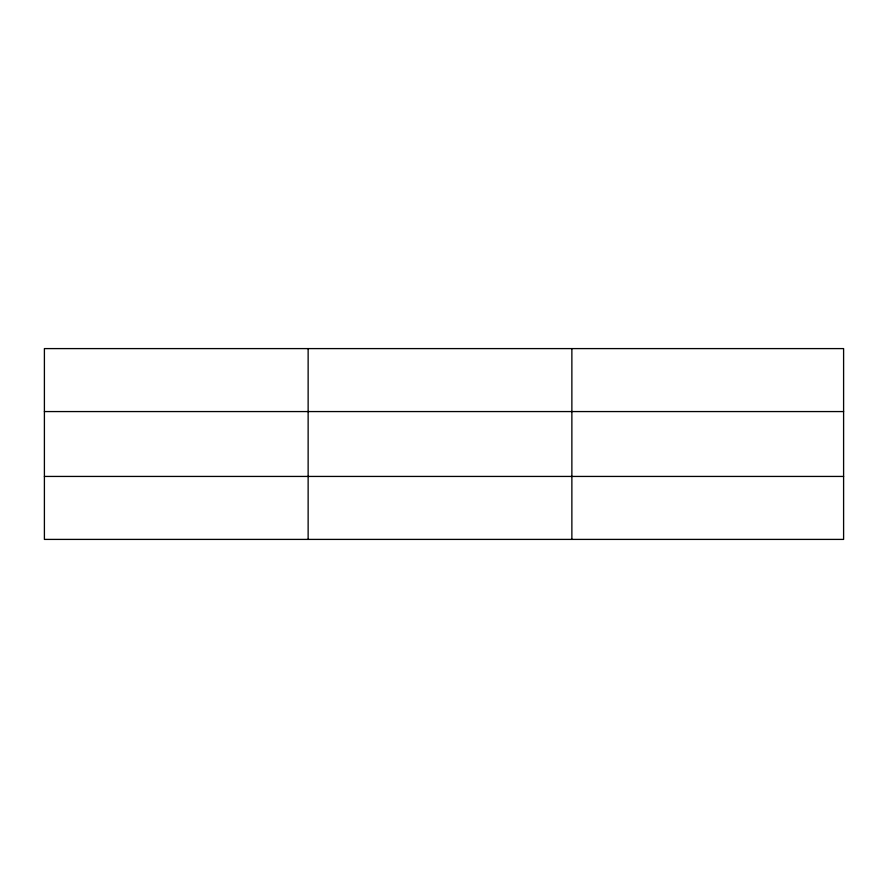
<?xml version="1.0" encoding="UTF-8"?>
<svg xmlns="http://www.w3.org/2000/svg" width="888" height="888" viewBox="0 0 888 888"><rect width="100%" height="100%" fill="white"/><g stroke="black" fill="none" stroke-linecap="round" stroke-linejoin="round"><path stroke-width="1.33" d="M308.136 348.596L308.136 539.404M571.872 348.596L571.872 539.404M843.6 476.434L843.6 539.404L44.4 539.404L44.4 348.596L843.6 348.596L843.6 476.434L44.4 476.434M44.4 411.566L843.6 411.566"/></g></svg>
